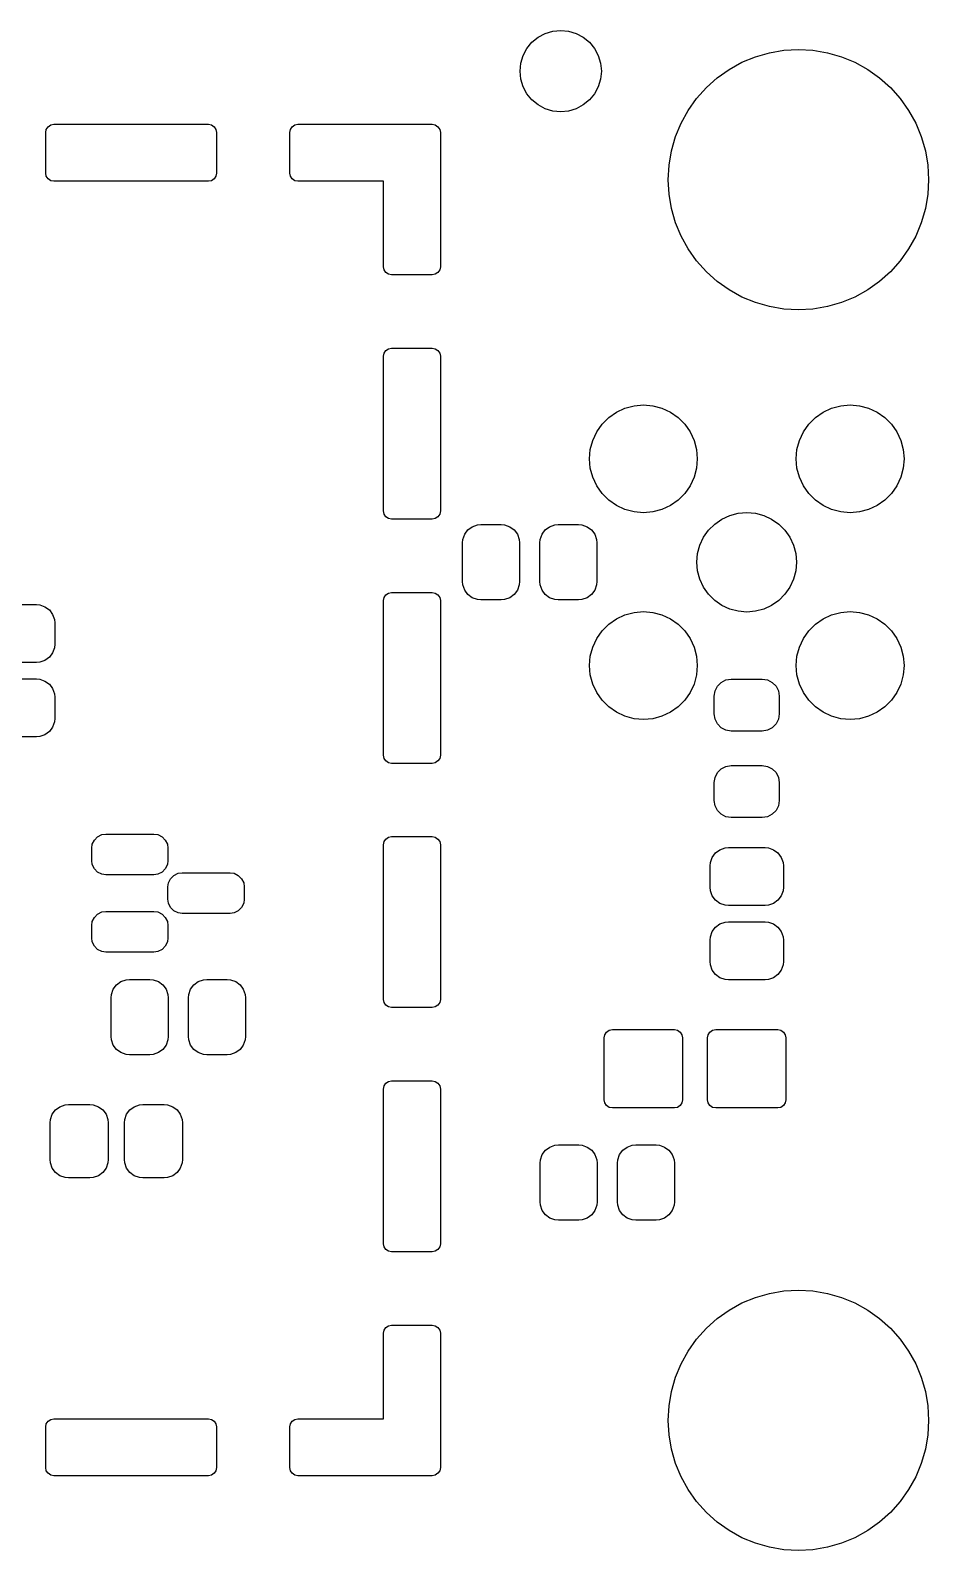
# Model space of a CAD drawing. Extents: x 0.27 to 2.53, y 0.25 to 1.76.
# Drawn here: x 1.657 to 2.526, y 0.274 to 1.744 of the extents above; entities that cross this region are included whole.
import ezdxf

# ---------------------------------------------------------------- set-up
doc = ezdxf.new("R2010")
doc.units = 0
doc.header["$MEASUREMENT"] = 0
doc.layers.add('BLACK', color=7, linetype='CONTINUOUS')

msp = doc.modelspace()

# ---------------------------------------------------------------- linework, layer by layer
at = {"layer": 'BLACK', "linetype": 'CONTINUOUS'}
for p, q in [((2.14216, 1.73284), (2.14813, 1.73774)), ((2.14813, 1.73774), (2.15493, 1.74137)), ((2.15493, 1.74137), (2.16232, 1.74361)), ((2.16232, 1.74361), (2.17, 1.74437)), ((2.17, 1.74437), (2.17768, 1.74361)), ((2.17768, 1.74361), (2.18507, 1.74137)), ((2.18507, 1.74137), (2.19187, 1.73774)), ((2.19187, 1.73774), (2.19784, 1.73284)), ((2.13363, 1.72007), (2.13726, 1.72687)), ((2.13726, 1.72687), (2.14216, 1.73284)), ((2.19784, 1.73284), (2.20274, 1.72687)), ((2.20274, 1.72687), (2.20637, 1.72007)), ((2.35839, 1.71891), (2.37197, 1.72283)), ((2.37197, 1.72283), (2.38589, 1.72519)), ((2.38589, 1.72519), (2.4, 1.72598)), ((2.4, 1.72598), (2.41411, 1.72519)), ((2.41411, 1.72519), (2.42803, 1.72283)), ((2.42803, 1.72283), (2.44161, 1.71891)), ((2.13063, 1.705), (2.13139, 1.71268)), ((2.13139, 1.71268), (2.13363, 1.72007)), ((2.20637, 1.72007), (2.20861, 1.71268)), ((2.20861, 1.71268), (2.20937, 1.705)), ((2.32145, 1.6985), (2.33297, 1.70667)), ((2.33297, 1.70667), (2.34534, 1.71351)), ((2.34534, 1.71351), (2.35839, 1.71891)), ((2.44161, 1.71891), (2.45466, 1.71351)), ((2.45466, 1.71351), (2.46703, 1.70667)), ((2.46703, 1.70667), (2.47855, 1.6985)), ((2.13139, 1.69732), (2.13063, 1.705)), ((2.13363, 1.68993), (2.13139, 1.69732)), ((2.20861, 1.69732), (2.20637, 1.68993)), ((2.20937, 1.705), (2.20861, 1.69732)), ((2.31092, 1.68908), (2.32145, 1.6985)), ((2.47855, 1.6985), (2.48908, 1.68908)), ((2.13726, 1.68313), (2.13363, 1.68993)), ((2.14216, 1.67716), (2.13726, 1.68313)), ((2.14813, 1.67226), (2.14216, 1.67716)), ((2.19784, 1.67716), (2.19187, 1.67226)), ((2.20274, 1.68313), (2.19784, 1.67716)), ((2.20637, 1.68993), (2.20274, 1.68313)), ((2.29333, 1.66703), (2.3015, 1.67855)), ((2.3015, 1.67855), (2.31092, 1.68908)), ((2.48908, 1.68908), (2.4985, 1.67855)), ((2.4985, 1.67855), (2.50667, 1.66703)), ((2.15493, 1.66863), (2.14813, 1.67226)), ((2.16232, 1.66639), (2.15493, 1.66863)), ((2.17, 1.66563), (2.16232, 1.66639)), ((2.17768, 1.66639), (2.17, 1.66563)), ((2.18507, 1.66863), (2.17768, 1.66639)), ((2.19187, 1.67226), (2.18507, 1.66863)), ((2.28649, 1.65466), (2.29333, 1.66703)), ((2.50667, 1.66703), (2.51351, 1.65466)), ((1.67165, 1.64567), (1.67225, 1.64868)), ((1.67225, 1.64868), (1.67396, 1.65124)), ((1.67396, 1.65124), (1.67651, 1.65294)), ((1.67651, 1.65294), (1.67953, 1.65354)), ((1.67953, 1.65354), (1.82913, 1.65354)), ((1.82913, 1.65354), (1.83215, 1.65294)), ((1.83215, 1.65294), (1.8347, 1.65124)), ((1.8347, 1.65124), (1.83641, 1.64868)), ((1.83641, 1.64868), (1.83701, 1.64567)), ((1.90787, 1.64567), (1.90847, 1.64868)), ((1.90847, 1.64868), (1.91018, 1.65124)), ((1.91018, 1.65124), (1.91273, 1.65294)), ((1.91273, 1.65294), (1.91575, 1.65354)), ((1.91575, 1.65354), (2.0063, 1.65354)), ((2.0063, 1.65354), (2.04567, 1.65354)), ((2.04567, 1.65354), (2.04868, 1.65294)), ((2.04868, 1.65294), (2.05124, 1.65124)), ((2.05124, 1.65124), (2.05294, 1.64868)), ((2.05294, 1.64868), (2.05354, 1.64567)), ((2.28109, 1.64161), (2.28649, 1.65466)), ((2.51351, 1.65466), (2.51891, 1.64161)), ((1.67165, 1.6063), (1.67165, 1.64567)), ((1.83701, 1.64567), (1.83701, 1.6063)), ((1.90787, 1.6063), (1.90787, 1.64567)), ((2.05354, 1.64567), (2.05354, 1.6063)), ((2.27717, 1.62803), (2.28109, 1.64161)), ((2.51891, 1.64161), (2.52283, 1.62803)), ((2.27481, 1.61411), (2.27717, 1.62803)), ((2.52283, 1.62803), (2.52519, 1.61411)), ((1.67225, 1.60329), (1.67165, 1.6063)), ((1.67396, 1.60073), (1.67225, 1.60329)), ((1.83641, 1.60329), (1.8347, 1.60073)), ((1.83701, 1.6063), (1.83641, 1.60329)), ((1.90847, 1.60329), (1.90787, 1.6063)), ((1.91018, 1.60073), (1.90847, 1.60329)), ((2.05354, 1.6063), (2.05354, 1.51575)), ((2.27402, 1.6), (2.27481, 1.61411)), ((2.52519, 1.61411), (2.52598, 1.6)), ((1.67651, 1.59902), (1.67396, 1.60073)), ((1.67953, 1.59843), (1.67651, 1.59902)), ((1.82913, 1.59843), (1.67953, 1.59843)), ((1.83215, 1.59902), (1.82913, 1.59843)), ((1.8347, 1.60073), (1.83215, 1.59902)), ((1.91273, 1.59902), (1.91018, 1.60073)), ((1.91575, 1.59843), (1.91273, 1.59902)), ((1.99843, 1.59843), (1.91575, 1.59843)), ((1.99843, 1.51575), (1.99843, 1.59843)), ((2.27481, 1.58589), (2.27402, 1.6)), ((2.52598, 1.6), (2.52519, 1.58589)), ((2.27717, 1.57197), (2.27481, 1.58589)), ((2.52519, 1.58589), (2.52283, 1.57197)), ((2.28109, 1.55839), (2.27717, 1.57197)), ((2.52283, 1.57197), (2.51891, 1.55839)), ((2.28649, 1.54534), (2.28109, 1.55839)), ((2.29333, 1.53297), (2.28649, 1.54534)), ((2.51351, 1.54534), (2.50667, 1.53297)), ((2.51891, 1.55839), (2.51351, 1.54534)), ((2.3015, 1.52145), (2.29333, 1.53297)), ((2.50667, 1.53297), (2.4985, 1.52145)), ((1.99902, 1.51273), (1.99843, 1.51575)), ((2.05354, 1.51575), (2.05294, 1.51273)), ((2.31092, 1.51092), (2.3015, 1.52145)), ((2.4985, 1.52145), (2.48908, 1.51092)), ((2.00073, 1.51018), (1.99902, 1.51273)), ((2.00329, 1.50847), (2.00073, 1.51018)), ((2.0063, 1.50787), (2.00329, 1.50847)), ((2.04567, 1.50787), (2.0063, 1.50787)), ((2.04868, 1.50847), (2.04567, 1.50787)), ((2.05124, 1.51018), (2.04868, 1.50847)), ((2.05294, 1.51273), (2.05124, 1.51018)), ((2.32145, 1.5015), (2.31092, 1.51092)), ((2.33297, 1.49333), (2.32145, 1.5015)), ((2.47855, 1.5015), (2.46703, 1.49333)), ((2.48908, 1.51092), (2.47855, 1.5015)), ((2.34534, 1.48649), (2.33297, 1.49333)), ((2.35839, 1.48109), (2.34534, 1.48649)), ((2.45466, 1.48649), (2.44161, 1.48109)), ((2.46703, 1.49333), (2.45466, 1.48649)), ((2.37197, 1.47717), (2.35839, 1.48109)), ((2.38589, 1.47481), (2.37197, 1.47717)), ((2.4, 1.47402), (2.38589, 1.47481)), ((2.41411, 1.47481), (2.4, 1.47402)), ((2.42803, 1.47717), (2.41411, 1.47481)), ((2.44161, 1.48109), (2.42803, 1.47717)), ((1.99843, 1.42913), (1.99902, 1.43215)), ((1.99843, 1.27953), (1.99843, 1.42913)), ((1.99902, 1.43215), (2.00073, 1.4347)), ((2.00073, 1.4347), (2.00329, 1.43641)), ((2.00329, 1.43641), (2.0063, 1.43701)), ((2.0063, 1.43701), (2.04567, 1.43701)), ((2.04567, 1.43701), (2.04868, 1.43641)), ((2.04868, 1.43641), (2.05124, 1.4347)), ((2.05124, 1.4347), (2.05294, 1.43215)), ((2.05294, 1.43215), (2.05354, 1.42913)), ((2.05354, 1.42913), (2.05354, 1.27953)), ((2.24094, 1.38137), (2.25, 1.38217)), ((2.25, 1.38217), (2.25906, 1.38137)), ((2.44094, 1.38137), (2.45, 1.38217)), ((2.45, 1.38217), (2.45906, 1.38137)), ((2.21004, 1.36353), (2.21647, 1.36996)), ((2.21647, 1.36996), (2.22392, 1.37518)), ((2.22392, 1.37518), (2.23216, 1.37902)), ((2.23216, 1.37902), (2.24094, 1.38137)), ((2.25906, 1.38137), (2.26784, 1.37902)), ((2.26784, 1.37902), (2.27608, 1.37518)), ((2.27608, 1.37518), (2.28353, 1.36996)), ((2.28353, 1.36996), (2.28996, 1.36353)), ((2.41004, 1.36353), (2.41647, 1.36996)), ((2.41647, 1.36996), (2.42392, 1.37518)), ((2.42392, 1.37518), (2.43216, 1.37902)), ((2.43216, 1.37902), (2.44094, 1.38137)), ((2.45906, 1.38137), (2.46784, 1.37902)), ((2.46784, 1.37902), (2.47608, 1.37518)), ((2.47608, 1.37518), (2.48353, 1.36996)), ((2.48353, 1.36996), (2.48996, 1.36353)), ((2.20098, 1.34784), (2.20482, 1.35608)), ((2.20482, 1.35608), (2.21004, 1.36353)), ((2.28996, 1.36353), (2.29518, 1.35608)), ((2.29518, 1.35608), (2.29902, 1.34784)), ((2.40098, 1.34784), (2.40482, 1.35608)), ((2.40482, 1.35608), (2.41004, 1.36353)), ((2.48996, 1.36353), (2.49518, 1.35608)), ((2.49518, 1.35608), (2.49902, 1.34784)), ((2.19783, 1.33), (2.19863, 1.33906)), ((2.19863, 1.33906), (2.20098, 1.34784)), ((2.29902, 1.34784), (2.30137, 1.33906)), ((2.30137, 1.33906), (2.30217, 1.33)), ((2.39783, 1.33), (2.39863, 1.33906)), ((2.39863, 1.33906), (2.40098, 1.34784)), ((2.49902, 1.34784), (2.50137, 1.33906)), ((2.50137, 1.33906), (2.50217, 1.33)), ((2.19863, 1.32094), (2.19783, 1.33)), ((2.30217, 1.33), (2.30137, 1.32094)), ((2.39863, 1.32094), (2.39783, 1.33)), ((2.50217, 1.33), (2.50137, 1.32094)), ((2.20098, 1.31216), (2.19863, 1.32094)), ((2.20482, 1.30392), (2.20098, 1.31216)), ((2.29902, 1.31216), (2.29518, 1.30392)), ((2.30137, 1.32094), (2.29902, 1.31216)), ((2.40098, 1.31216), (2.39863, 1.32094)), ((2.40482, 1.30392), (2.40098, 1.31216)), ((2.49902, 1.31216), (2.49518, 1.30392)), ((2.50137, 1.32094), (2.49902, 1.31216)), ((2.21004, 1.29647), (2.20482, 1.30392)), ((2.21647, 1.29004), (2.21004, 1.29647)), ((2.28996, 1.29647), (2.28353, 1.29004)), ((2.29518, 1.30392), (2.28996, 1.29647)), ((2.41004, 1.29647), (2.40482, 1.30392)), ((2.41647, 1.29004), (2.41004, 1.29647)), ((2.48996, 1.29647), (2.48353, 1.29004)), ((2.49518, 1.30392), (2.48996, 1.29647)), ((1.99902, 1.27651), (1.99843, 1.27953)), ((2.05354, 1.27953), (2.05294, 1.27651)), ((2.22392, 1.28482), (2.21647, 1.29004)), ((2.23216, 1.28098), (2.22392, 1.28482)), ((2.24094, 1.27863), (2.23216, 1.28098)), ((2.26784, 1.28098), (2.25906, 1.27863)), ((2.27608, 1.28482), (2.26784, 1.28098)), ((2.28353, 1.29004), (2.27608, 1.28482)), ((2.42392, 1.28482), (2.41647, 1.29004)), ((2.43216, 1.28098), (2.42392, 1.28482)), ((2.44094, 1.27863), (2.43216, 1.28098)), ((2.46784, 1.28098), (2.45906, 1.27863)), ((2.47608, 1.28482), (2.46784, 1.28098)), ((2.48353, 1.29004), (2.47608, 1.28482)), ((2.00073, 1.27396), (1.99902, 1.27651)), ((2.00329, 1.27225), (2.00073, 1.27396)), ((2.0063, 1.27165), (2.00329, 1.27225)), ((2.04567, 1.27165), (2.0063, 1.27165)), ((2.04868, 1.27225), (2.04567, 1.27165)), ((2.05124, 1.27396), (2.04868, 1.27225)), ((2.05294, 1.27651), (2.05124, 1.27396)), ((2.08448, 1.26436), (2.08946, 1.26611)), ((2.08946, 1.26611), (2.09276, 1.26642)), ((2.09276, 1.26642), (2.11244, 1.26642)), ((2.11244, 1.26642), (2.11573, 1.26611)), ((2.11573, 1.26611), (2.12072, 1.26436)), ((2.15928, 1.26436), (2.16427, 1.26611)), ((2.16427, 1.26611), (2.16756, 1.26642)), ((2.16756, 1.26642), (2.18724, 1.26642)), ((2.18724, 1.26642), (2.19054, 1.26611)), ((2.19054, 1.26611), (2.19552, 1.26436)), ((2.25, 1.27783), (2.24094, 1.27863)), ((2.25906, 1.27863), (2.25, 1.27783)), ((2.31305, 1.261), (2.319, 1.26695)), ((2.319, 1.26695), (2.32589, 1.27177)), ((2.32589, 1.27177), (2.3335, 1.27532)), ((2.3335, 1.27532), (2.34163, 1.2775)), ((2.34163, 1.2775), (2.35, 1.27823)), ((2.35, 1.27823), (2.35837, 1.2775)), ((2.35837, 1.2775), (2.3665, 1.27532)), ((2.3665, 1.27532), (2.37411, 1.27177)), ((2.37411, 1.27177), (2.381, 1.26695)), ((2.381, 1.26695), (2.38695, 1.261)), ((2.45, 1.27783), (2.44094, 1.27863)), ((2.45906, 1.27863), (2.45, 1.27783)), ((2.07504, 1.2487), (2.07535, 1.25199)), ((2.07535, 1.25199), (2.07709, 1.25698)), ((2.07709, 1.25698), (2.08023, 1.26123)), ((2.08023, 1.26123), (2.08448, 1.26436)), ((2.12072, 1.26436), (2.12497, 1.26123)), ((2.12497, 1.26123), (2.1281, 1.25698)), ((2.1281, 1.25698), (2.12985, 1.25199)), ((2.12985, 1.25199), (2.13016, 1.2487)), ((2.14984, 1.2487), (2.15015, 1.25199)), ((2.15015, 1.25199), (2.1519, 1.25698)), ((2.1519, 1.25698), (2.15503, 1.26123)), ((2.15503, 1.26123), (2.15928, 1.26436)), ((2.19552, 1.26436), (2.19977, 1.26123)), ((2.19977, 1.26123), (2.20291, 1.25698)), ((2.20291, 1.25698), (2.20465, 1.25199)), ((2.20465, 1.25199), (2.20496, 1.2487)), ((2.30468, 1.2465), (2.30823, 1.25411)), ((2.30823, 1.25411), (2.31305, 1.261)), ((2.38695, 1.261), (2.39177, 1.25411)), ((2.39177, 1.25411), (2.39532, 1.2465)), ((2.07504, 1.2113), (2.07504, 1.2487)), ((2.13016, 1.2487), (2.13016, 1.2113)), ((2.14984, 1.2113), (2.14984, 1.2487)), ((2.20496, 1.2487), (2.20496, 1.2113)), ((2.30177, 1.23), (2.3025, 1.23837)), ((2.3025, 1.23837), (2.30468, 1.2465)), ((2.39532, 1.2465), (2.3975, 1.23837)), ((2.3975, 1.23837), (2.39823, 1.23)), ((2.3025, 1.22163), (2.30177, 1.23)), ((2.30468, 1.2135), (2.3025, 1.22163)), ((2.3975, 1.22163), (2.39532, 1.2135)), ((2.39823, 1.23), (2.3975, 1.22163)), ((2.07535, 1.20801), (2.07504, 1.2113)), ((2.07709, 1.20302), (2.07535, 1.20801)), ((2.12985, 1.20801), (2.1281, 1.20302)), ((2.13016, 1.2113), (2.12985, 1.20801)), ((2.15015, 1.20801), (2.14984, 1.2113)), ((2.1519, 1.20302), (2.15015, 1.20801)), ((2.20465, 1.20801), (2.20291, 1.20302)), ((2.20496, 1.2113), (2.20465, 1.20801)), ((2.30823, 1.20589), (2.30468, 1.2135)), ((2.31305, 1.199), (2.30823, 1.20589)), ((2.39177, 1.20589), (2.38695, 1.199)), ((2.39532, 1.2135), (2.39177, 1.20589)), ((1.99843, 1.19291), (1.99902, 1.19593)), ((1.99843, 1.04331), (1.99843, 1.19291)), ((1.99902, 1.19593), (2.00073, 1.19848)), ((2.00073, 1.19848), (2.00329, 1.20019)), ((2.00329, 1.20019), (2.0063, 1.20079)), ((2.0063, 1.20079), (2.04567, 1.20079)), ((2.04567, 1.20079), (2.04868, 1.20019)), ((2.04868, 1.20019), (2.05124, 1.19848)), ((2.05124, 1.19848), (2.05294, 1.19593)), ((2.05294, 1.19593), (2.05354, 1.19291)), ((2.05354, 1.19291), (2.05354, 1.04331)), ((2.08023, 1.19877), (2.07709, 1.20302)), ((2.08448, 1.19564), (2.08023, 1.19877)), ((2.08946, 1.19389), (2.08448, 1.19564)), ((2.09276, 1.19358), (2.08946, 1.19389)), ((2.11244, 1.19358), (2.09276, 1.19358)), ((2.11573, 1.19389), (2.11244, 1.19358)), ((2.12072, 1.19564), (2.11573, 1.19389)), ((2.12497, 1.19877), (2.12072, 1.19564)), ((2.1281, 1.20302), (2.12497, 1.19877)), ((2.15503, 1.19877), (2.1519, 1.20302)), ((2.15928, 1.19564), (2.15503, 1.19877)), ((2.16427, 1.19389), (2.15928, 1.19564)), ((2.16756, 1.19358), (2.16427, 1.19389)), ((2.18724, 1.19358), (2.16756, 1.19358)), ((2.19054, 1.19389), (2.18724, 1.19358)), ((2.19552, 1.19564), (2.19054, 1.19389)), ((2.19977, 1.19877), (2.19552, 1.19564)), ((2.20291, 1.20302), (2.19977, 1.19877)), ((2.319, 1.19305), (2.31305, 1.199)), ((2.32589, 1.18823), (2.319, 1.19305)), ((2.381, 1.19305), (2.37411, 1.18823)), ((2.38695, 1.199), (2.381, 1.19305)), ((1.62728, 1.18898), (1.66272, 1.18898)), ((1.66272, 1.18898), (1.66601, 1.18867)), ((1.66601, 1.18867), (1.67099, 1.18692)), ((1.67099, 1.18692), (1.67524, 1.18379)), ((1.67524, 1.18379), (1.67838, 1.17954)), ((1.67838, 1.17954), (1.68012, 1.17455)), ((2.22392, 1.17518), (2.23216, 1.17902)), ((2.23216, 1.17902), (2.24094, 1.18137)), ((2.24094, 1.18137), (2.25, 1.18217)), ((2.25, 1.18217), (2.25906, 1.18137)), ((2.25906, 1.18137), (2.26784, 1.17902)), ((2.26784, 1.17902), (2.27608, 1.17518)), ((2.3335, 1.18468), (2.32589, 1.18823)), ((2.34163, 1.1825), (2.3335, 1.18468)), ((2.35, 1.18177), (2.34163, 1.1825)), ((2.35837, 1.1825), (2.35, 1.18177)), ((2.3665, 1.18468), (2.35837, 1.1825)), ((2.37411, 1.18823), (2.3665, 1.18468)), ((2.42392, 1.17518), (2.43216, 1.17902)), ((2.43216, 1.17902), (2.44094, 1.18137)), ((2.44094, 1.18137), (2.45, 1.18217)), ((2.45, 1.18217), (2.45906, 1.18137)), ((2.45906, 1.18137), (2.46784, 1.17902)), ((2.46784, 1.17902), (2.47608, 1.17518)), ((1.68012, 1.17455), (1.68043, 1.17126)), ((1.68043, 1.17126), (1.68043, 1.15059)), ((2.20482, 1.15608), (2.21004, 1.16353)), ((2.21004, 1.16353), (2.21647, 1.16996)), ((2.21647, 1.16996), (2.22392, 1.17518)), ((2.27608, 1.17518), (2.28353, 1.16996)), ((2.28353, 1.16996), (2.28996, 1.16353)), ((2.28996, 1.16353), (2.29518, 1.15608)), ((2.40482, 1.15608), (2.41004, 1.16353)), ((2.41004, 1.16353), (2.41647, 1.16996)), ((2.41647, 1.16996), (2.42392, 1.17518)), ((2.47608, 1.17518), (2.48353, 1.16996)), ((2.48353, 1.16996), (2.48996, 1.16353)), ((2.48996, 1.16353), (2.49518, 1.15608)), ((1.68012, 1.1473), (1.67838, 1.14231)), ((1.68043, 1.15059), (1.68012, 1.1473)), ((2.19863, 1.13906), (2.20098, 1.14784)), ((2.20098, 1.14784), (2.20482, 1.15608)), ((2.29518, 1.15608), (2.29902, 1.14784)), ((2.29902, 1.14784), (2.30137, 1.13906)), ((2.39863, 1.13906), (2.40098, 1.14784)), ((2.40098, 1.14784), (2.40482, 1.15608)), ((2.49518, 1.15608), (2.49902, 1.14784)), ((2.49902, 1.14784), (2.50137, 1.13906)), ((1.66272, 1.13287), (1.62728, 1.13287)), ((1.66601, 1.13318), (1.66272, 1.13287)), ((1.67099, 1.13493), (1.66601, 1.13318)), ((1.67524, 1.13806), (1.67099, 1.13493)), ((1.67838, 1.14231), (1.67524, 1.13806)), ((2.19783, 1.13), (2.19863, 1.13906)), ((2.30137, 1.13906), (2.30217, 1.13)), ((2.39783, 1.13), (2.39863, 1.13906)), ((2.50137, 1.13906), (2.50217, 1.13)), ((2.19863, 1.12094), (2.19783, 1.13)), ((2.20098, 1.11216), (2.19863, 1.12094)), ((2.30137, 1.12094), (2.29902, 1.11216)), ((2.30217, 1.13), (2.30137, 1.12094)), ((2.39863, 1.12094), (2.39783, 1.13)), ((2.40098, 1.11216), (2.39863, 1.12094)), ((2.50137, 1.12094), (2.49902, 1.11216)), ((2.50217, 1.13), (2.50137, 1.12094)), ((1.62728, 1.11713), (1.66272, 1.11713)), ((1.66272, 1.11713), (1.66601, 1.11682)), ((1.66601, 1.11682), (1.67099, 1.11507)), ((1.67099, 1.11507), (1.67524, 1.11194)), ((1.67524, 1.11194), (1.67838, 1.10769)), ((1.67838, 1.10769), (1.68012, 1.1027)), ((2.20482, 1.10392), (2.20098, 1.11216)), ((2.21004, 1.09647), (2.20482, 1.10392)), ((2.29518, 1.10392), (2.28996, 1.09647)), ((2.29902, 1.11216), (2.29518, 1.10392)), ((2.3185, 1.10044), (2.31931, 1.10554)), ((2.31931, 1.10554), (2.32165, 1.11013)), ((2.32165, 1.11013), (2.3253, 1.11378)), ((2.3253, 1.11378), (2.3299, 1.11612)), ((2.3299, 1.11612), (2.33499, 1.11693)), ((2.33499, 1.11693), (2.36501, 1.11693)), ((2.36501, 1.11693), (2.3701, 1.11612)), ((2.3701, 1.11612), (2.3747, 1.11378)), ((2.3747, 1.11378), (2.37835, 1.11013)), ((2.37835, 1.11013), (2.38069, 1.10554)), ((2.38069, 1.10554), (2.3815, 1.10044)), ((2.40482, 1.10392), (2.40098, 1.11216)), ((2.41004, 1.09647), (2.40482, 1.10392)), ((2.49518, 1.10392), (2.48996, 1.09647)), ((2.49902, 1.11216), (2.49518, 1.10392)), ((1.68012, 1.1027), (1.68043, 1.09941)), ((1.68043, 1.09941), (1.68043, 1.07874)), ((2.21647, 1.09004), (2.21004, 1.09647)), ((2.22392, 1.08482), (2.21647, 1.09004)), ((2.28353, 1.09004), (2.27608, 1.08482)), ((2.28996, 1.09647), (2.28353, 1.09004)), ((2.3185, 1.08322), (2.3185, 1.10044)), ((2.3815, 1.10044), (2.3815, 1.08322)), ((2.41647, 1.09004), (2.41004, 1.09647)), ((2.42392, 1.08482), (2.41647, 1.09004)), ((2.48353, 1.09004), (2.47608, 1.08482)), ((2.48996, 1.09647), (2.48353, 1.09004)), ((1.68012, 1.07545), (1.67838, 1.07046)), ((1.68043, 1.07874), (1.68012, 1.07545)), ((2.23216, 1.08098), (2.22392, 1.08482)), ((2.24094, 1.07863), (2.23216, 1.08098)), ((2.25, 1.07783), (2.24094, 1.07863)), ((2.25906, 1.07863), (2.25, 1.07783)), ((2.26784, 1.08098), (2.25906, 1.07863)), ((2.27608, 1.08482), (2.26784, 1.08098)), ((2.31931, 1.07812), (2.3185, 1.08322)), ((2.32165, 1.07353), (2.31931, 1.07812)), ((2.3253, 1.06988), (2.32165, 1.07353)), ((2.37835, 1.07353), (2.3747, 1.06988)), ((2.38069, 1.07812), (2.37835, 1.07353)), ((2.3815, 1.08322), (2.38069, 1.07812)), ((2.43216, 1.08098), (2.42392, 1.08482)), ((2.44094, 1.07863), (2.43216, 1.08098)), ((2.45, 1.07783), (2.44094, 1.07863)), ((2.45906, 1.07863), (2.45, 1.07783)), ((2.46784, 1.08098), (2.45906, 1.07863)), ((2.47608, 1.08482), (2.46784, 1.08098)), ((1.66272, 1.06102), (1.62728, 1.06102)), ((1.66601, 1.06133), (1.66272, 1.06102)), ((1.67099, 1.06308), (1.66601, 1.06133)), ((1.67524, 1.06621), (1.67099, 1.06308)), ((1.67838, 1.07046), (1.67524, 1.06621)), ((2.3299, 1.06754), (2.3253, 1.06988)), ((2.33499, 1.06673), (2.3299, 1.06754)), ((2.36501, 1.06673), (2.33499, 1.06673)), ((2.3701, 1.06754), (2.36501, 1.06673)), ((2.3747, 1.06988), (2.3701, 1.06754)), ((1.99902, 1.04029), (1.99843, 1.04331)), ((2.00073, 1.03774), (1.99902, 1.04029)), ((2.00329, 1.03603), (2.00073, 1.03774)), ((2.0063, 1.03543), (2.00329, 1.03603)), ((2.04567, 1.03543), (2.0063, 1.03543)), ((2.04868, 1.03603), (2.04567, 1.03543)), ((2.05124, 1.03774), (2.04868, 1.03603)), ((2.05294, 1.04029), (2.05124, 1.03774)), ((2.05354, 1.04331), (2.05294, 1.04029)), ((2.32165, 1.02647), (2.3253, 1.03012)), ((2.3253, 1.03012), (2.3299, 1.03246)), ((2.3299, 1.03246), (2.33499, 1.03327)), ((2.33499, 1.03327), (2.36501, 1.03327)), ((2.36501, 1.03327), (2.3701, 1.03246)), ((2.3701, 1.03246), (2.3747, 1.03012)), ((2.3747, 1.03012), (2.37835, 1.02647)), ((2.3185, 1.01678), (2.31931, 1.02188)), ((2.3185, 0.999557), (2.3185, 1.01678)), ((2.31931, 1.02188), (2.32165, 1.02647)), ((2.37835, 1.02647), (2.38069, 1.02188)), ((2.38069, 1.02188), (2.3815, 1.01678)), ((2.3815, 1.01678), (2.3815, 0.999557)), ((2.31931, 0.994463), (2.3185, 0.999557)), ((2.32165, 0.989867), (2.31931, 0.994463)), ((2.3253, 0.986219), (2.32165, 0.989867)), ((2.3299, 0.983878), (2.3253, 0.986219)), ((2.3747, 0.986219), (2.3701, 0.983878)), ((2.37835, 0.989867), (2.3747, 0.986219)), ((2.38069, 0.994463), (2.37835, 0.989867)), ((2.3815, 0.999557), (2.38069, 0.994463)), ((2.33499, 0.983071), (2.3299, 0.983878)), ((2.36501, 0.983071), (2.33499, 0.983071)), ((2.3701, 0.983878), (2.36501, 0.983071)), ((1.71618, 0.953307), (1.71675, 0.957239)), ((1.71675, 0.957239), (1.71875, 0.961314)), ((1.71875, 0.961314), (1.72195, 0.964522)), ((1.72195, 0.964522), (1.72603, 0.966514)), ((1.72603, 0.966514), (1.72996, 0.967087)), ((1.72996, 0.967087), (1.77622, 0.967087)), ((1.77622, 0.967087), (1.78015, 0.966514)), ((1.78015, 0.966514), (1.78423, 0.964522)), ((1.78423, 0.964522), (1.78743, 0.961314)), ((1.78743, 0.961314), (1.78943, 0.957239)), ((1.78943, 0.957239), (1.79, 0.953307)), ((1.99843, 0.956693), (1.99902, 0.959706)), ((1.99843, 0.807087), (1.99843, 0.956693)), ((1.99902, 0.959706), (2.00073, 0.962261)), ((2.00073, 0.962261), (2.00329, 0.963968)), ((2.00329, 0.963968), (2.0063, 0.964567)), ((2.0063, 0.964567), (2.04567, 0.964567)), ((2.04567, 0.964567), (2.04868, 0.963968)), ((2.04868, 0.963968), (2.05124, 0.962261)), ((2.05124, 0.962261), (2.05294, 0.959706)), ((2.05294, 0.959706), (2.05354, 0.956693)), ((2.05354, 0.956693), (2.05354, 0.807087)), ((1.71618, 0.941496), (1.71618, 0.953307)), ((1.71675, 0.937564), (1.71618, 0.941496)), ((1.79, 0.941496), (1.78943, 0.937564)), ((1.79, 0.953307), (1.79, 0.941496)), ((2.31488, 0.939554), (2.31662, 0.944538)), ((2.31662, 0.944538), (2.31976, 0.948787)), ((2.31976, 0.948787), (2.32401, 0.951923)), ((2.32401, 0.951923), (2.32899, 0.953668)), ((2.32899, 0.953668), (2.33228, 0.953976)), ((2.33228, 0.953976), (2.36772, 0.953976)), ((2.36772, 0.953976), (2.37101, 0.953668)), ((2.37101, 0.953668), (2.37599, 0.951923)), ((2.37599, 0.951923), (2.38024, 0.948787)), ((2.38024, 0.948787), (2.38338, 0.944538)), ((2.38338, 0.944538), (2.38512, 0.939554)), ((1.71875, 0.933489), (1.71675, 0.937564)), ((1.72195, 0.930282), (1.71875, 0.933489)), ((1.72603, 0.928289), (1.72195, 0.930282)), ((1.72996, 0.927717), (1.72603, 0.928289)), ((1.77622, 0.927717), (1.72996, 0.927717)), ((1.78015, 0.928289), (1.77622, 0.927717)), ((1.78423, 0.930282), (1.78015, 0.928289)), ((1.78743, 0.933489), (1.78423, 0.930282)), ((1.78943, 0.937564), (1.78743, 0.933489)), ((1.79257, 0.923912), (1.79577, 0.92712)), ((1.79577, 0.92712), (1.79985, 0.929112)), ((1.79985, 0.929112), (1.80378, 0.929685)), ((1.80378, 0.929685), (1.85004, 0.929685)), ((1.85004, 0.929685), (1.85397, 0.929112)), ((1.85397, 0.929112), (1.85805, 0.92712)), ((1.85805, 0.92712), (1.86125, 0.923912)), ((2.31457, 0.93626), (2.31488, 0.939554)), ((2.31457, 0.915591), (2.31457, 0.93626)), ((2.38512, 0.939554), (2.38543, 0.93626)), ((2.38543, 0.93626), (2.38543, 0.915591)), ((1.79, 0.915906), (1.79057, 0.919837)), ((1.79, 0.904094), (1.79, 0.915906)), ((1.79057, 0.919837), (1.79257, 0.923912)), ((1.86125, 0.923912), (1.86325, 0.919837)), ((1.86325, 0.919837), (1.86382, 0.915906)), ((1.86382, 0.915906), (1.86382, 0.904094)), ((2.31488, 0.912297), (2.31457, 0.915591)), ((2.31662, 0.907312), (2.31488, 0.912297)), ((2.38512, 0.912297), (2.38338, 0.907312)), ((2.38543, 0.915591), (2.38512, 0.912297)), ((1.79057, 0.900163), (1.79, 0.904094)), ((1.79257, 0.896088), (1.79057, 0.900163)), ((1.86325, 0.900163), (1.86125, 0.896088)), ((1.86382, 0.904094), (1.86325, 0.900163)), ((2.31976, 0.903063), (2.31662, 0.907312)), ((2.32401, 0.899927), (2.31976, 0.903063)), ((2.32899, 0.898183), (2.32401, 0.899927)), ((2.33228, 0.897874), (2.32899, 0.898183)), ((2.36772, 0.897874), (2.33228, 0.897874)), ((2.37101, 0.898183), (2.36772, 0.897874)), ((2.37599, 0.899927), (2.37101, 0.898183)), ((2.38024, 0.903063), (2.37599, 0.899927)), ((2.38338, 0.907312), (2.38024, 0.903063)), ((1.71618, 0.878504), (1.71675, 0.882436)), ((1.71675, 0.882436), (1.71875, 0.886511)), ((1.71875, 0.886511), (1.72195, 0.889718)), ((1.72195, 0.889718), (1.72603, 0.891711)), ((1.72603, 0.891711), (1.72996, 0.892283)), ((1.72996, 0.892283), (1.77622, 0.892283)), ((1.77622, 0.892283), (1.78015, 0.891711)), ((1.78015, 0.891711), (1.78423, 0.889718)), ((1.78423, 0.889718), (1.78743, 0.886511)), ((1.78743, 0.886511), (1.78943, 0.882436)), ((1.78943, 0.882436), (1.79, 0.878504)), ((1.79577, 0.89288), (1.79257, 0.896088)), ((1.79985, 0.890888), (1.79577, 0.89288)), ((1.80378, 0.890315), (1.79985, 0.890888)), ((1.85004, 0.890315), (1.80378, 0.890315)), ((1.85397, 0.890888), (1.85004, 0.890315)), ((1.85805, 0.89288), (1.85397, 0.890888)), ((1.86125, 0.896088), (1.85805, 0.89288)), ((1.71618, 0.866693), (1.71618, 0.878504)), ((1.79, 0.878504), (1.79, 0.866693)), ((2.31457, 0.864409), (2.31488, 0.867703)), ((2.31488, 0.867703), (2.31662, 0.872688)), ((2.31662, 0.872688), (2.31976, 0.876937)), ((2.31976, 0.876937), (2.32401, 0.880073)), ((2.32401, 0.880073), (2.32899, 0.881817)), ((2.32899, 0.881817), (2.33228, 0.882126)), ((2.33228, 0.882126), (2.36772, 0.882126)), ((2.36772, 0.882126), (2.37101, 0.881817)), ((2.37101, 0.881817), (2.37599, 0.880073)), ((2.37599, 0.880073), (2.38024, 0.876937)), ((2.38024, 0.876937), (2.38338, 0.872688)), ((2.38338, 0.872688), (2.38512, 0.867703)), ((2.38512, 0.867703), (2.38543, 0.864409)), ((1.71675, 0.862761), (1.71618, 0.866693)), ((1.71875, 0.858686), (1.71675, 0.862761)), ((1.72195, 0.855478), (1.71875, 0.858686)), ((1.72603, 0.853486), (1.72195, 0.855478)), ((1.72996, 0.852913), (1.72603, 0.853486)), ((1.77622, 0.852913), (1.72996, 0.852913)), ((1.78015, 0.853486), (1.77622, 0.852913)), ((1.78423, 0.855478), (1.78015, 0.853486)), ((1.78743, 0.858686), (1.78423, 0.855478)), ((1.78943, 0.862761), (1.78743, 0.858686)), ((1.79, 0.866693), (1.78943, 0.862761)), ((2.31457, 0.84374), (2.31457, 0.864409)), ((2.38543, 0.864409), (2.38543, 0.84374)), ((2.31488, 0.840446), (2.31457, 0.84374)), ((2.31662, 0.835462), (2.31488, 0.840446)), ((2.38512, 0.840446), (2.38338, 0.835462)), ((2.38543, 0.84374), (2.38512, 0.840446)), ((1.74023, 0.821228), (1.74448, 0.824364)), ((1.74448, 0.824364), (1.74946, 0.826108)), ((1.74946, 0.826108), (1.75276, 0.826417)), ((1.75276, 0.826417), (1.77244, 0.826417)), ((1.77244, 0.826417), (1.77573, 0.826108)), ((1.77573, 0.826108), (1.78072, 0.824364)), ((1.78072, 0.824364), (1.78497, 0.821228)), ((1.81503, 0.821228), (1.81928, 0.824364)), ((1.81928, 0.824364), (1.82427, 0.826108)), ((1.82427, 0.826108), (1.82756, 0.826417)), ((1.82756, 0.826417), (1.84724, 0.826417)), ((1.84724, 0.826417), (1.85054, 0.826108)), ((1.85054, 0.826108), (1.85552, 0.824364)), ((1.85552, 0.824364), (1.85977, 0.821228)), ((2.31976, 0.831213), (2.31662, 0.835462)), ((2.32401, 0.828077), (2.31976, 0.831213)), ((2.32899, 0.826332), (2.32401, 0.828077)), ((2.33228, 0.826024), (2.32899, 0.826332)), ((2.36772, 0.826024), (2.33228, 0.826024)), ((2.37101, 0.826332), (2.36772, 0.826024)), ((2.37599, 0.828077), (2.37101, 0.826332)), ((2.38024, 0.831213), (2.37599, 0.828077)), ((2.38338, 0.835462), (2.38024, 0.831213)), ((1.73504, 0.808701), (1.73535, 0.811994)), ((1.73504, 0.771299), (1.73504, 0.808701)), ((1.73535, 0.811994), (1.73709, 0.816979)), ((1.73709, 0.816979), (1.74023, 0.821228)), ((1.78497, 0.821228), (1.7881, 0.816979)), ((1.7881, 0.816979), (1.78985, 0.811994)), ((1.78985, 0.811994), (1.79016, 0.808701)), ((1.79016, 0.808701), (1.79016, 0.771299)), ((1.80984, 0.808701), (1.81015, 0.811994)), ((1.80984, 0.771299), (1.80984, 0.808701)), ((1.81015, 0.811994), (1.8119, 0.816979)), ((1.8119, 0.816979), (1.81503, 0.821228)), ((1.85977, 0.821228), (1.86291, 0.816979)), ((1.86291, 0.816979), (1.86465, 0.811994)), ((1.86465, 0.811994), (1.86496, 0.808701)), ((1.86496, 0.808701), (1.86496, 0.771299)), ((1.99902, 0.804073), (1.99843, 0.807087)), ((2.00073, 0.801519), (1.99902, 0.804073)), ((2.00329, 0.799812), (2.00073, 0.801519)), ((2.0063, 0.799213), (2.00329, 0.799812)), ((2.04567, 0.799213), (2.0063, 0.799213)), ((2.04868, 0.799812), (2.04567, 0.799213)), ((2.05124, 0.801519), (2.04868, 0.799812)), ((2.05294, 0.804073), (2.05124, 0.801519)), ((2.05354, 0.807087), (2.05294, 0.804073)), ((1.73535, 0.768006), (1.73504, 0.771299)), ((1.73709, 0.763021), (1.73535, 0.768006)), ((1.78985, 0.768006), (1.7881, 0.763021)), ((1.79016, 0.771299), (1.78985, 0.768006)), ((1.81015, 0.768006), (1.80984, 0.771299)), ((1.8119, 0.763021), (1.81015, 0.768006)), ((1.86465, 0.768006), (1.86291, 0.763021)), ((1.86496, 0.771299), (1.86465, 0.768006)), ((2.21213, 0.77), (2.21273, 0.773013)), ((2.21213, 0.71), (2.21213, 0.77)), ((2.21273, 0.773013), (2.21443, 0.775568)), ((2.21443, 0.775568), (2.21699, 0.777275)), ((2.21699, 0.777275), (2.22, 0.777874)), ((2.22, 0.777874), (2.28, 0.777874)), ((2.28, 0.777874), (2.28301, 0.777275)), ((2.28301, 0.777275), (2.28557, 0.775568)), ((2.28557, 0.775568), (2.28727, 0.773013)), ((2.28727, 0.773013), (2.28787, 0.77)), ((2.28787, 0.77), (2.28787, 0.71)), ((2.31213, 0.77), (2.31273, 0.773013)), ((2.31213, 0.71), (2.31213, 0.77)), ((2.31273, 0.773013), (2.31443, 0.775568)), ((2.31443, 0.775568), (2.31699, 0.777275)), ((2.31699, 0.777275), (2.32, 0.777874)), ((2.32, 0.777874), (2.38, 0.777874)), ((2.38, 0.777874), (2.38301, 0.777275)), ((2.38301, 0.777275), (2.38557, 0.775568)), ((2.38557, 0.775568), (2.38727, 0.773013)), ((2.38727, 0.773013), (2.38787, 0.77)), ((2.38787, 0.77), (2.38787, 0.71)), ((1.74023, 0.758772), (1.73709, 0.763021)), ((1.74448, 0.755636), (1.74023, 0.758772)), ((1.74946, 0.753892), (1.74448, 0.755636)), ((1.75276, 0.753583), (1.74946, 0.753892)), ((1.77244, 0.753583), (1.75276, 0.753583)), ((1.77573, 0.753892), (1.77244, 0.753583)), ((1.78072, 0.755636), (1.77573, 0.753892)), ((1.78497, 0.758772), (1.78072, 0.755636)), ((1.7881, 0.763021), (1.78497, 0.758772)), ((1.81503, 0.758772), (1.8119, 0.763021)), ((1.81928, 0.755636), (1.81503, 0.758772)), ((1.82427, 0.753892), (1.81928, 0.755636)), ((1.82756, 0.753583), (1.82427, 0.753892)), ((1.84724, 0.753583), (1.82756, 0.753583)), ((1.85054, 0.753892), (1.84724, 0.753583)), ((1.85552, 0.755636), (1.85054, 0.753892)), ((1.85977, 0.758772), (1.85552, 0.755636)), ((1.86291, 0.763021), (1.85977, 0.758772)), ((1.99843, 0.720472), (1.99902, 0.723486)), ((1.99902, 0.723486), (2.00073, 0.72604)), ((2.00073, 0.72604), (2.00329, 0.727747)), ((2.00329, 0.727747), (2.0063, 0.728346)), ((2.0063, 0.728346), (2.04567, 0.728346)), ((2.04567, 0.728346), (2.04868, 0.727747)), ((2.04868, 0.727747), (2.05124, 0.72604)), ((2.05124, 0.72604), (2.05294, 0.723486)), ((2.05294, 0.723486), (2.05354, 0.720472)), ((1.99843, 0.570866), (1.99843, 0.720472)), ((2.05354, 0.720472), (2.05354, 0.570866)), ((2.21273, 0.706987), (2.21213, 0.71)), ((2.21443, 0.704432), (2.21273, 0.706987)), ((2.28727, 0.706987), (2.28557, 0.704432)), ((2.28787, 0.71), (2.28727, 0.706987)), ((2.31273, 0.706987), (2.31213, 0.71)), ((2.31443, 0.704432), (2.31273, 0.706987)), ((2.38727, 0.706987), (2.38557, 0.704432)), ((2.38787, 0.71), (2.38727, 0.706987)), ((1.67633, 0.69101), (1.67808, 0.695995)), ((1.67808, 0.695995), (1.68121, 0.700244)), ((1.68121, 0.700244), (1.68546, 0.70338)), ((1.68546, 0.70338), (1.69045, 0.705124)), ((1.69045, 0.705124), (1.69374, 0.705433)), ((1.69374, 0.705433), (1.71441, 0.705433)), ((1.71441, 0.705433), (1.7177, 0.705124)), ((1.7177, 0.705124), (1.72269, 0.70338)), ((1.72269, 0.70338), (1.72694, 0.700244)), ((1.72694, 0.700244), (1.73007, 0.695995)), ((1.73007, 0.695995), (1.73182, 0.69101)), ((1.74818, 0.69101), (1.74993, 0.695995)), ((1.74993, 0.695995), (1.75306, 0.700244)), ((1.75306, 0.700244), (1.75731, 0.70338)), ((1.75731, 0.70338), (1.7623, 0.705124)), ((1.7623, 0.705124), (1.76559, 0.705433)), ((1.76559, 0.705433), (1.78626, 0.705433)), ((1.78626, 0.705433), (1.78955, 0.705124)), ((1.78955, 0.705124), (1.79454, 0.70338)), ((1.79454, 0.70338), (1.79879, 0.700244)), ((1.79879, 0.700244), (1.80192, 0.695995)), ((1.80192, 0.695995), (1.80367, 0.69101)), ((2.21699, 0.702725), (2.21443, 0.704432)), ((2.22, 0.702126), (2.21699, 0.702725)), ((2.28, 0.702126), (2.22, 0.702126)), ((2.28301, 0.702725), (2.28, 0.702126)), ((2.28557, 0.704432), (2.28301, 0.702725)), ((2.31699, 0.702725), (2.31443, 0.704432)), ((2.32, 0.702126), (2.31699, 0.702725)), ((2.38, 0.702126), (2.32, 0.702126)), ((2.38301, 0.702725), (2.38, 0.702126)), ((2.38557, 0.704432), (2.38301, 0.702725)), ((1.67602, 0.687717), (1.67633, 0.69101)), ((1.67602, 0.652283), (1.67602, 0.687717)), ((1.73182, 0.69101), (1.73213, 0.687717)), ((1.73213, 0.687717), (1.73213, 0.652283)), ((1.74787, 0.687717), (1.74818, 0.69101)), ((1.74787, 0.652283), (1.74787, 0.687717)), ((1.80367, 0.69101), (1.80398, 0.687717)), ((1.80398, 0.687717), (1.80398, 0.652283)), ((2.15523, 0.661228), (2.15948, 0.664364)), ((2.15948, 0.664364), (2.16446, 0.666108)), ((2.16446, 0.666108), (2.16776, 0.666417)), ((2.16776, 0.666417), (2.18744, 0.666417)), ((2.18744, 0.666417), (2.19073, 0.666108)), ((2.19073, 0.666108), (2.19572, 0.664364)), ((2.19572, 0.664364), (2.19997, 0.661228)), ((2.23003, 0.661228), (2.23428, 0.664364)), ((2.23428, 0.664364), (2.23927, 0.666108)), ((2.23927, 0.666108), (2.24256, 0.666417)), ((2.24256, 0.666417), (2.26224, 0.666417)), ((2.26224, 0.666417), (2.26554, 0.666108)), ((2.26554, 0.666108), (2.27052, 0.664364)), ((2.27052, 0.664364), (2.27477, 0.661228)), ((1.67633, 0.64899), (1.67602, 0.652283)), ((1.67808, 0.644005), (1.67633, 0.64899)), ((1.73182, 0.64899), (1.73007, 0.644005)), ((1.73213, 0.652283), (1.73182, 0.64899)), ((1.74818, 0.64899), (1.74787, 0.652283)), ((1.74993, 0.644005), (1.74818, 0.64899)), ((1.80367, 0.64899), (1.80192, 0.644005)), ((1.80398, 0.652283), (1.80367, 0.64899)), ((2.15004, 0.648701), (2.15035, 0.651994)), ((2.15004, 0.611299), (2.15004, 0.648701)), ((2.15035, 0.651994), (2.15209, 0.656979)), ((2.15209, 0.656979), (2.15523, 0.661228)), ((2.19997, 0.661228), (2.2031, 0.656979)), ((2.2031, 0.656979), (2.20485, 0.651994)), ((2.20485, 0.651994), (2.20516, 0.648701)), ((2.20516, 0.648701), (2.20516, 0.611299)), ((2.22484, 0.648701), (2.22515, 0.651994)), ((2.22484, 0.611299), (2.22484, 0.648701)), ((2.22515, 0.651994), (2.2269, 0.656979)), ((2.2269, 0.656979), (2.23003, 0.661228)), ((2.27477, 0.661228), (2.27791, 0.656979)), ((2.27791, 0.656979), (2.27965, 0.651994)), ((2.27965, 0.651994), (2.27996, 0.648701)), ((2.27996, 0.648701), (2.27996, 0.611299)), ((1.68121, 0.639756), (1.67808, 0.644005)), ((1.68546, 0.63662), (1.68121, 0.639756)), ((1.69045, 0.634876), (1.68546, 0.63662)), ((1.69374, 0.634567), (1.69045, 0.634876)), ((1.71441, 0.634567), (1.69374, 0.634567)), ((1.7177, 0.634876), (1.71441, 0.634567)), ((1.72269, 0.63662), (1.7177, 0.634876)), ((1.72694, 0.639756), (1.72269, 0.63662)), ((1.73007, 0.644005), (1.72694, 0.639756)), ((1.75306, 0.639756), (1.74993, 0.644005)), ((1.75731, 0.63662), (1.75306, 0.639756)), ((1.7623, 0.634876), (1.75731, 0.63662)), ((1.76559, 0.634567), (1.7623, 0.634876)), ((1.78626, 0.634567), (1.76559, 0.634567)), ((1.78955, 0.634876), (1.78626, 0.634567)), ((1.79454, 0.63662), (1.78955, 0.634876)), ((1.79879, 0.639756), (1.79454, 0.63662)), ((1.80192, 0.644005), (1.79879, 0.639756)), ((2.15035, 0.608006), (2.15004, 0.611299)), ((2.15209, 0.603021), (2.15035, 0.608006)), ((2.15523, 0.598772), (2.15209, 0.603021)), ((2.2031, 0.603021), (2.19997, 0.598772)), ((2.20485, 0.608006), (2.2031, 0.603021)), ((2.20516, 0.611299), (2.20485, 0.608006)), ((2.22515, 0.608006), (2.22484, 0.611299)), ((2.2269, 0.603021), (2.22515, 0.608006)), ((2.23003, 0.598772), (2.2269, 0.603021)), ((2.27791, 0.603021), (2.27477, 0.598772)), ((2.27965, 0.608006), (2.27791, 0.603021)), ((2.27996, 0.611299), (2.27965, 0.608006)), ((2.15948, 0.595636), (2.15523, 0.598772)), ((2.16446, 0.593892), (2.15948, 0.595636)), ((2.16776, 0.593583), (2.16446, 0.593892)), ((2.18744, 0.593583), (2.16776, 0.593583)), ((2.19073, 0.593892), (2.18744, 0.593583)), ((2.19572, 0.595636), (2.19073, 0.593892)), ((2.19997, 0.598772), (2.19572, 0.595636)), ((2.23428, 0.595636), (2.23003, 0.598772)), ((2.23927, 0.593892), (2.23428, 0.595636)), ((2.24256, 0.593583), (2.23927, 0.593892)), ((2.26224, 0.593583), (2.24256, 0.593583)), ((2.26554, 0.593892), (2.26224, 0.593583)), ((2.27052, 0.595636), (2.26554, 0.593892)), ((2.27477, 0.598772), (2.27052, 0.595636)), ((1.99902, 0.567853), (1.99843, 0.570866)), ((2.00073, 0.565298), (1.99902, 0.567853)), ((2.00329, 0.563591), (2.00073, 0.565298)), ((2.0063, 0.562992), (2.00329, 0.563591)), ((2.04567, 0.562992), (2.0063, 0.562992)), ((2.04868, 0.563591), (2.04567, 0.562992)), ((2.05124, 0.565298), (2.04868, 0.563591)), ((2.05294, 0.567853), (2.05124, 0.565298)), ((2.05354, 0.570866), (2.05294, 0.567853)), ((2.34534, 0.513508), (2.35839, 0.518914)), ((2.35839, 0.518914), (2.37197, 0.522826)), ((2.37197, 0.522826), (2.38589, 0.525192)), ((2.38589, 0.525192), (2.4, 0.525984)), ((2.4, 0.525984), (2.41411, 0.525192)), ((2.41411, 0.525192), (2.42803, 0.522826)), ((2.42803, 0.522826), (2.44161, 0.518914)), ((2.44161, 0.518914), (2.45466, 0.513508)), ((2.32145, 0.498498), (2.33297, 0.506674)), ((2.33297, 0.506674), (2.34534, 0.513508)), ((2.45466, 0.513508), (2.46703, 0.506674)), ((2.46703, 0.506674), (2.47855, 0.498498)), ((1.99843, 0.484252), (1.99902, 0.487265)), ((1.99902, 0.487265), (2.00073, 0.48982)), ((2.00073, 0.48982), (2.00329, 0.491527)), ((2.00329, 0.491527), (2.0063, 0.492126)), ((2.0063, 0.492126), (2.04567, 0.492126)), ((2.04567, 0.492126), (2.04868, 0.491527)), ((2.04868, 0.491527), (2.05124, 0.48982)), ((2.05124, 0.48982), (2.05294, 0.487265)), ((2.05294, 0.487265), (2.05354, 0.484252)), ((2.3015, 0.47855), (2.31092, 0.489084)), ((2.31092, 0.489084), (2.32145, 0.498498)), ((2.47855, 0.498498), (2.48908, 0.489084)), ((2.48908, 0.489084), (2.4985, 0.47855)), ((1.99843, 0.401575), (1.99843, 0.484252)), ((2.05354, 0.484252), (2.05354, 0.393701)), ((2.29333, 0.467028), (2.3015, 0.47855)), ((2.4985, 0.47855), (2.50667, 0.467028)), ((2.28649, 0.454663), (2.29333, 0.467028)), ((2.50667, 0.467028), (2.51351, 0.454663)), ((2.27717, 0.428034), (2.28109, 0.44161)), ((2.28109, 0.44161), (2.28649, 0.454663)), ((2.51351, 0.454663), (2.51891, 0.44161)), ((2.51891, 0.44161), (2.52283, 0.428034)), ((2.27481, 0.414106), (2.27717, 0.428034)), ((2.52283, 0.428034), (2.52519, 0.414106)), ((2.27402, 0.4), (2.27481, 0.414106)), ((2.52519, 0.414106), (2.52598, 0.4)), ((1.67225, 0.396714), (1.67396, 0.399269)), ((1.67396, 0.399269), (1.67651, 0.400975)), ((1.67651, 0.400975), (1.67953, 0.401575)), ((1.67953, 0.401575), (1.82913, 0.401575)), ((1.82913, 0.401575), (1.83215, 0.400975)), ((1.83215, 0.400975), (1.8347, 0.399269)), ((1.8347, 0.399269), (1.83641, 0.396714)), ((1.90847, 0.396714), (1.91018, 0.399269)), ((1.91018, 0.399269), (1.91273, 0.400975)), ((1.91273, 0.400975), (1.91575, 0.401575)), ((1.91575, 0.401575), (1.99843, 0.401575)), ((2.27481, 0.385894), (2.27402, 0.4)), ((2.52598, 0.4), (2.52519, 0.385894)), ((1.67165, 0.393701), (1.67225, 0.396714)), ((1.67165, 0.354331), (1.67165, 0.393701)), ((1.83641, 0.396714), (1.83701, 0.393701)), ((1.83701, 0.393701), (1.83701, 0.354331)), ((1.90787, 0.393701), (1.90847, 0.396714)), ((1.90787, 0.354331), (1.90787, 0.393701)), ((2.05354, 0.393701), (2.05354, 0.354331)), ((2.27717, 0.371966), (2.27481, 0.385894)), ((2.52519, 0.385894), (2.52283, 0.371966)), ((2.28109, 0.35839), (2.27717, 0.371966)), ((2.52283, 0.371966), (2.51891, 0.35839)), ((1.67225, 0.351317), (1.67165, 0.354331)), ((1.83701, 0.354331), (1.83641, 0.351317)), ((1.90847, 0.351317), (1.90787, 0.354331)), ((2.05354, 0.354331), (2.05294, 0.351317)), ((2.28649, 0.345337), (2.28109, 0.35839)), ((2.51891, 0.35839), (2.51351, 0.345337)), ((1.67396, 0.348763), (1.67225, 0.351317)), ((1.67651, 0.347056), (1.67396, 0.348763)), ((1.67953, 0.346457), (1.67651, 0.347056)), ((1.82913, 0.346457), (1.67953, 0.346457)), ((1.83215, 0.347056), (1.82913, 0.346457)), ((1.8347, 0.348763), (1.83215, 0.347056)), ((1.83641, 0.351317), (1.8347, 0.348763)), ((1.91018, 0.348763), (1.90847, 0.351317)), ((1.91273, 0.347056), (1.91018, 0.348763)), ((1.91575, 0.346457), (1.91273, 0.347056)), ((2.0063, 0.346457), (1.91575, 0.346457)), ((2.04567, 0.346457), (2.0063, 0.346457)), ((2.04868, 0.347056), (2.04567, 0.346457)), ((2.05124, 0.348763), (2.04868, 0.347056)), ((2.05294, 0.351317), (2.05124, 0.348763)), ((2.29333, 0.332972), (2.28649, 0.345337)), ((2.51351, 0.345337), (2.50667, 0.332972)), ((2.3015, 0.32145), (2.29333, 0.332972)), ((2.50667, 0.332972), (2.4985, 0.32145)), ((2.31092, 0.310916), (2.3015, 0.32145)), ((2.32145, 0.301502), (2.31092, 0.310916)), ((2.48908, 0.310916), (2.47855, 0.301502)), ((2.4985, 0.32145), (2.48908, 0.310916)), ((2.33297, 0.293326), (2.32145, 0.301502)), ((2.47855, 0.301502), (2.46703, 0.293326)), ((2.34534, 0.286492), (2.33297, 0.293326)), ((2.35839, 0.281086), (2.34534, 0.286492)), ((2.37197, 0.277174), (2.35839, 0.281086)), ((2.44161, 0.281086), (2.42803, 0.277174)), ((2.45466, 0.286492), (2.44161, 0.281086)), ((2.46703, 0.293326), (2.45466, 0.286492)), ((2.38589, 0.274808), (2.37197, 0.277174)), ((2.4, 0.274016), (2.38589, 0.274808)), ((2.41411, 0.274808), (2.4, 0.274016)), ((2.42803, 0.277174), (2.41411, 0.274808))]:
    msp.add_line(p, q, dxfattribs=at)

doc.saveas('drawing.dxf')
